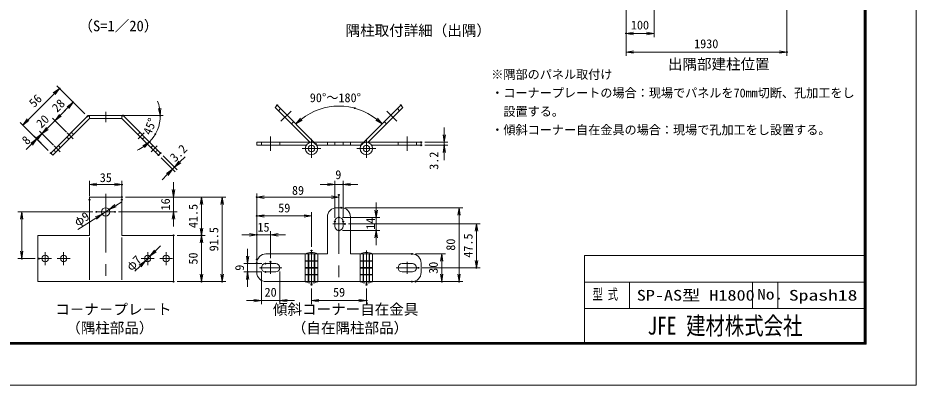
# Model space of a CAD drawing. Units: millimetres, scale not verified, with parts at other scales. Extents: x -4200 to 4200, y -2970 to 2970.
# Drawn here: x -663 to 4200, y -2970 to -985 of the extents above; entities that cross this region are included whole.
import ezdxf
from ezdxf.enums import TextEntityAlignment as Align

# ---------------------------------------------------------------- set-up
doc = ezdxf.new("R2010")
doc.units = ezdxf.units.MM
doc.header["$LTSCALE"] = 10
doc.header["$PDMODE"] = 32
doc.header["$PDSIZE"] = 5
doc.linetypes.add('USER1', pattern=[50.8, 31.75, -6.35, 6.35, -6.35])
doc.linetypes.add('USER2', pattern=[0.375, 0.25, -0.125])
for name, color, linetype, lineweight in [('0-1_D-BMK', 2, 'USER1', 13), ('0-5_D-STR3', 3, 'Continuous', 13), ('0-6_D-STR-DIM', 7, 'Continuous', 13), ('0-7_0', 7, 'Continuous', 18), ('0-9_D-TTL-TXT', 7, 'Continuous', 18), ('0-A_D-STR-TXT', 7, 'Continuous', 13), ('0-B_D-TTL', 7, 'Continuous', 18), ('0-C_WAKU', 7, 'Continuous', 18)]:
    doc.layers.add(name, color=color, linetype=linetype, lineweight=lineweight)
doc.layers.add('0-8_Defpoints', color=253, linetype='Continuous')
doc.styles.add('ＭＳ ゴシック', font='')
doc.styles.get('ＭＳ ゴシック').set_extended_font_data('MS Gothic')

# ---------------------------------------------------------------- blocks, each defined once
blk = doc.blocks.new('_Open')
at = {"layer": '0-7_0'}
blk.add_line((-10, 1.667), (0, 0), dxfattribs=at)
blk.add_lwpolyline([(-10, -1.667), (0, 0), (-10, 0)], dxfattribs=at)

msp = doc.modelspace()

# ---------------------------------------------------------------- linework, layer by layer
at = {"layer": '0-1_D-BMK'}
for p, q in [((-188.42, -1492.85), (-188.42, -1548.85)), ((760.79, -1542.97), (815.65, -1488.11)), ((1388.79, -1542.97), (1333.92, -1488.11)), ((-364.3, -1638.45), (-396.83, -1605.92)), ((-12.53, -1638.45), (20, -1605.92)), ((704.79, -1703.27), (704.79, -1625.68)), ((926.29, -1639.44), (926.29, -1742)), ((1223.29, -1639.44), (1223.29, -1742)), ((1444.79, -1703.27), (1444.79, -1625.68)), ((-435.01, -1709.16), (-467.54, -1676.63)), ((58.18, -1709.16), (90.71, -1676.63)), ((875, -1690.72), (977.57, -1690.72)), ((1172, -1690.72), (1274.57, -1690.72)), ((-188.42, -1935.1), (-188.42, -2428.27)), ((1074.79, -1942.17), (1074.79, -2434.3)), ((-138.42, -2033.43), (-238.42, -2033.43)), ((1042.29, -2098.43), (1107.29, -2098.43)), ((-515.92, -2250.93), (-515.92, -2320.93)), ((-415.92, -2250.93), (-415.92, -2320.93)), ((39.08, -2250.93), (39.08, -2320.93)), ((139.08, -2250.93), (139.08, -2320.93)), ((926.29, -2242.43), (926.29, -2427.31)), ((1223.29, -2242.43), (1223.29, -2427.31)), ((-480.92, -2285.93), (-550.92, -2285.93)), ((-380.92, -2285.93), (-450.92, -2285.93)), ((4.08, -2285.93), (74.08, -2285.93)), ((104.08, -2285.93), (174.08, -2285.93)), ((704.79, -2303.43), (704.79, -2368.43)), ((1444.79, -2303.43), (1444.79, -2368.43)), ((644.79, -2335.93), (764.79, -2335.93)), ((1504.79, -2335.93), (1384.79, -2335.93))]:
    msp.add_line(p, q, dxfattribs=at)
at = {"layer": '0-5_D-STR3'}
for p, q in [((729, -1468.69), (740.32, -1457.37)), ((740.32, -1457.37), (949.97, -1667.03)), ((1409.25, -1457.37), (1199.6, -1667.03)), ((1420.57, -1468.69), (1409.25, -1457.37)), ((729, -1468.69), (918.46, -1658.14)), ((746.68, -1486.36), (757.99, -1475.05)), ((1420.57, -1468.69), (1231.11, -1658.14)), ((1402.89, -1486.36), (1391.58, -1475.05)), ((-282.54, -1512.85), (-485.22, -1715.52)), ((-275.92, -1528.85), (-473.9, -1726.84)), ((-282.54, -1512.85), (-94.29, -1512.85)), ((-275.92, -1512.85), (-275.92, -1528.85)), ((-275.92, -1528.85), (-100.92, -1528.85)), ((-100.92, -1512.85), (-100.92, -1528.85)), ((-100.92, -1528.85), (97.07, -1726.84)), ((-94.29, -1512.85), (108.39, -1715.52)), ((817.39, -1557.07), (828.7, -1545.76)), ((1332.18, -1557.07), (1320.87, -1545.76)), ((629.79, -1673.22), (629.79, -1657.22)), ((629.79, -1657.22), (926.29, -1657.22)), ((629.79, -1673.22), (897.72, -1673.22)), ((654.79, -1673.22), (654.79, -1657.22)), ((754.79, -1673.22), (754.79, -1657.22)), ((1223.29, -1657.22), (926.29, -1657.22)), ((1194.72, -1673.22), (954.85, -1673.22)), ((1012.29, -1657.22), (1012.29, -1673.22)), ((1052.29, -1673.22), (1052.29, -1657.22)), ((1097.29, -1673.22), (1097.29, -1657.22)), ((1137.29, -1657.22), (1137.29, -1673.22)), ((1519.79, -1657.22), (1223.29, -1657.22)), ((1519.79, -1673.22), (1251.85, -1673.22)), ((1394.79, -1673.22), (1394.79, -1657.22)), ((1494.79, -1673.22), (1494.79, -1657.22)), ((1519.79, -1673.22), (1519.79, -1657.22)), ((-473.9, -1726.84), (-485.22, -1715.52)), ((97.07, -1726.84), (108.39, -1715.52)), ((-275.92, -1953.43), (-275.92, -2160.93)), ((-100.92, -1953.43), (-275.92, -1953.43)), ((-100.92, -1953.43), (-100.92, -2160.93)), ((1062.29, -2010.93), (1087.29, -2010.93)), ((1012.29, -2060.93), (1012.29, -2260.93)), ((1052.29, -2085.93), (1052.29, -2110.93)), ((1097.29, -2085.93), (1097.29, -2110.93)), ((1137.29, -2060.93), (1137.29, -2260.93)), ((-275.92, -2160.93), (-555.92, -2160.93)), ((-555.92, -2160.93), (-555.92, -2410.93)), ((-275.92, -2171.73), (-275.92, -2400.92)), ((-100.92, -2160.93), (179.08, -2160.93)), ((-100.92, -2171.73), (-100.92, -2400.92)), ((179.08, -2160.93), (179.08, -2410.93)), ((679.79, -2260.93), (1012.29, -2260.93)), ((892.79, -2260.93), (892.79, -2410.93)), ((908.79, -2260.93), (908.79, -2410.93)), ((911.29, -2260.93), (911.29, -2410.93)), ((941.29, -2260.93), (941.29, -2410.93)), ((943.79, -2260.93), (943.79, -2410.93)), ((959.79, -2260.93), (959.79, -2410.93)), ((1137.29, -2260.93), (1469.79, -2260.93)), ((1189.79, -2260.93), (1189.79, -2410.93)), ((1205.79, -2260.93), (1205.79, -2410.93)), ((1208.29, -2260.93), (1208.29, -2410.93)), ((1238.29, -2260.93), (1238.29, -2410.93)), ((1240.79, -2260.93), (1240.79, -2410.93)), ((1256.79, -2260.93), (1256.79, -2410.93)), ((629.79, -2310.93), (629.79, -2360.93)), ((677.29, -2313.43), (732.29, -2313.43)), ((892.79, -2297.43), (959.79, -2297.43)), ((892.79, -2299.43), (959.79, -2299.43)), ((1256.79, -2297.43), (1189.79, -2297.43)), ((1256.79, -2299.43), (1189.79, -2299.43)), ((1472.29, -2313.43), (1417.29, -2313.43)), ((1519.79, -2310.93), (1519.79, -2360.93)), ((677.29, -2358.43), (732.29, -2358.43)), ((892.79, -2334.43), (959.79, -2334.43)), ((892.79, -2337.43), (959.79, -2337.43)), ((892.79, -2372.43), (959.79, -2372.43)), ((892.79, -2374.43), (959.79, -2374.43)), ((1256.79, -2334.43), (1189.79, -2334.43)), ((1256.79, -2337.43), (1189.79, -2337.43)), ((1256.79, -2372.43), (1189.79, -2372.43)), ((1256.79, -2374.43), (1189.79, -2374.43)), ((1472.29, -2358.43), (1417.29, -2358.43)), ((-100.92, -2410.93), (-555.92, -2410.93)), ((-275.92, -2410.93), (179.08, -2410.93)), ((679.79, -2410.93), (1469.79, -2410.93))]:
    msp.add_line(p, q, dxfattribs=at)
at = {"layer": '0-5_D-STR3', "linetype": 'USER2'}
for p, q in [((-362.54, -1615.47), (-373.85, -1604.15)), ((-14.29, -1615.47), (-2.98, -1604.15)), ((-387.28, -1640.22), (-398.6, -1628.9)), ((10.45, -1640.22), (21.77, -1628.9)), ((-458, -1710.93), (-469.31, -1699.61)), ((-433.25, -1686.18), (-444.56, -1674.86)), ((56.42, -1686.18), (67.73, -1674.86)), ((81.16, -1710.93), (92.48, -1699.61))]:
    msp.add_line(p, q, dxfattribs=at)
at = {"layer": '0-5_D-STR3'}
for centre, radius in [((926.29, -1690.72), 33.5), ((926.29, -1690.72), 17.5), ((1223.29, -1690.72), 33.5), ((1223.29, -1690.72), 17.5), ((-188.42, -2033.43), 22.5), ((-515.92, -2285.93), 17.5), ((-415.92, -2285.93), 17.5), ((39.08, -2285.93), 17.5), ((139.08, -2285.93), 17.5)]:
    msp.add_circle(centre, radius, dxfattribs=at)
for centre, radius, start, end in [((1062.29, -2060.93), 50, 90, 180), ((1087.29, -2060.93), 50, 0, 90), ((1074.79, -2085.93), 22.5, 0, 180), ((1074.79, -2110.93), 22.5, 180, 0), ((679.79, -2310.93), 50, 90, 180), ((926.29, -2332), 78.57, 64.76136, 115.23864), ((1223.29, -2332), 78.57, 64.76136, 115.23864), ((1469.79, -2310.93), 50, 0, 90), ((677.29, -2335.93), 22.5, 90, 270), ((732.29, -2335.93), 22.5, 270, 90), ((1417.29, -2335.93), 22.5, 90, 270), ((1472.29, -2335.93), 22.5, 270, 90), ((679.79, -2360.93), 50, 180, 270), ((1469.79, -2360.93), 50, 270, 0), ((926.29, -2339.87), 78.57, 244.76136, 295.23864), ((1223.29, -2339.87), 78.57, 244.76136, 295.23864)]:
    msp.add_arc(centre, radius, start, end, dxfattribs=at)
at = {"layer": '0-6_D-STR-DIM'}
for p, q in [((2630.36, -894.75), (2630.36, -1189.57)), ((2630.36, -894.75), (2630.36, -1088.71)), ((3500.24, -894.75), (3500.24, -1189.57)), ((2781.11, -927.85), (2781.11, -1088.71)), ((2781.11, -1068.71), (2630.36, -1068.71)), ((2630.36, -1169.57), (3500.24, -1169.57)), ((-301.37, -1503.39), (-453.05, -1351.71)), ((-636.9, -1563.84), (-438.91, -1365.85)), ((-462.55, -1540.2), (-363.56, -1441.2)), ((-301.37, -1503.39), (-377.7, -1427.06)), ((-434.27, -1511.91), (-405.98, -1483.63)), ((-499.36, -1701.38), (-651.04, -1549.7)), ((-462.55, -1540.2), (-533.26, -1610.91)), ((-504.98, -1582.62), (-476.7, -1554.34)), ((-400.37, -1602.39), (-476.7, -1526.06)), ((-400.37, -1602.39), (-476.7, -1526.06)), ((-86.93, -1512.85), (123.25, -1512.85)), ((-471.08, -1673.1), (-547.41, -1596.77)), ((-471.08, -1673.1), (-547.41, -1596.77)), ((1645.23, -1617.22), (1645.23, -1577.22)), ((-561.55, -1639.19), (-589.83, -1667.48)), ((-499.36, -1701.38), (-575.69, -1625.05)), ((-533.26, -1610.91), (-561.55, -1639.19)), ((-589.83, -1667.48), (-618.12, -1695.76)), ((1539.79, -1657.22), (1665.23, -1657.22)), ((1539.79, -1673.22), (1665.23, -1673.22)), ((1645.23, -1657.22), (1645.23, -1673.22)), ((111.22, -1740.98), (187.63, -1817.39)), ((122.53, -1729.67), (198.94, -1806.08)), ((213.08, -1763.65), (241.37, -1735.36)), ((1645.23, -1713.22), (1645.23, -1753.22)), ((173.48, -1803.25), (184.8, -1791.93)), ((145.2, -1831.53), (116.92, -1859.82)), ((-275.92, -1947.78), (-275.92, -1865.75)), ((-275.92, -1885.75), (-100.92, -1885.75)), ((-100.92, -1947.78), (-100.92, -1865.75)), ((179.08, -1913.43), (179.08, -1873.43)), ((1012.29, -1885.07), (972.29, -1885.07)), ((1052.29, -2065.93), (1052.29, -1865.07)), ((1052.29, -1885.07), (1097.29, -1885.07)), ((1097.29, -2065.93), (1097.29, -1865.07)), ((1137.29, -1885.07), (1177.29, -1885.07)), ((629.79, -2290.93), (629.79, -1934.35)), ((-135.55, -2000.09), (-101.72, -1978.75)), ((-80.92, -1953.43), (350.37, -1953.43)), ((-80.92, -1953.43), (199.08, -1953.43)), ((-80.92, -1953.43), (462.64, -1953.43)), ((179.08, -1953.43), (179.08, -2033.43)), ((330.37, -1953.43), (330.37, -2160.93)), ((442.64, -1953.43), (442.64, -2410.93)), ((1074.79, -1954.35), (629.79, -1954.35)), ((1074.79, -1962.17), (1074.79, -1974.35)), ((1276.19, -2023.43), (1276.19, -1983.43)), ((-258.42, -2033.43), (-663.17, -2033.43)), ((-643.17, -2033.43), (-643.17, -2285.93)), ((-207.45, -2045.44), (-169.39, -2021.43)), ((-118.42, -2033.43), (199.08, -2033.43)), ((629.79, -2270.93), (629.79, -2035.65)), ((926.29, -2222.43), (926.29, -2035.65)), ((1107.29, -2010.93), (1745.26, -2010.93)), ((1725.26, -2010.93), (1725.26, -2410.93)), ((-339.3, -2128.62), (-241.28, -2066.78)), ((179.08, -2073.43), (179.08, -2113.43)), ((926.29, -2055.65), (629.79, -2055.65)), ((1094.79, -2063.43), (1296.19, -2063.43)), ((1276.19, -2063.43), (1276.19, -2133.43)), ((629.79, -2290.93), (629.79, -2137.45)), ((704.79, -2283.43), (704.79, -2137.45)), ((1094.79, -2133.43), (1296.19, -2133.43)), ((1127.29, -2098.43), (1839.41, -2098.43)), ((1819.41, -2098.43), (1819.41, -2335.93)), ((199.08, -2160.93), (350.37, -2160.93)), ((199.08, -2160.93), (350.37, -2160.93)), ((330.37, -2160.93), (330.37, -2410.93)), ((589.79, -2157.45), (549.79, -2157.45)), ((704.79, -2157.45), (629.79, -2157.45)), ((744.79, -2157.45), (784.79, -2157.45)), ((1276.19, -2173.43), (1276.19, -2213.43)), ((79.87, -2245.4), (108.23, -2217.2)), ((579.98, -2273.43), (579.98, -2233.43)), ((51.5, -2273.6), (26.67, -2298.27)), ((1489.79, -2260.93), (1651.11, -2260.93)), ((1631.11, -2260.93), (1631.11, -2410.93)), ((-570.92, -2285.93), (-663.17, -2285.93)), ((-1.7, -2326.47), (-30.06, -2354.67)), ((657.29, -2313.43), (559.98, -2313.43)), ((579.98, -2313.43), (579.98, -2358.43)), ((657.29, -2358.43), (559.98, -2358.43)), ((654.79, -2355.93), (654.79, -2533.34)), ((754.79, -2355.93), (754.79, -2533.34)), ((1524.79, -2335.93), (1839.41, -2335.93)), ((199.08, -2410.93), (350.37, -2410.93)), ((199.08, -2410.93), (462.64, -2410.93)), ((579.98, -2398.43), (579.98, -2438.43)), ((1489.79, -2410.93), (1651.11, -2410.93)), ((1509.79, -2410.93), (1745.26, -2410.93)), ((926.29, -2447.31), (926.29, -2533.34)), ((1223.29, -2447.31), (1223.29, -2533.34)), ((614.79, -2513.34), (574.79, -2513.34)), ((654.79, -2513.34), (754.79, -2513.34)), ((794.79, -2513.34), (834.79, -2513.34)), ((926.29, -2513.34), (1223.29, -2513.34))]:
    msp.add_line(p, q, dxfattribs=at)
for centre, radius, start, end in [((-94.29, -1512.85), 201.83, 11.37381, 22.74762), ((1074.79, -1791.84), 330.31, 51.94276, 128.05724), ((-94.29, -1512.85), 201.83, 315, 0), ((-94.29, -1512.85), 201.83, 292.25238, 303.62619)]:
    msp.add_arc(centre, radius, start, end, dxfattribs=at)
at = {"layer": '0-8_Defpoints'}
for p in [(2630.36, -1068.71), (3500.24, -1169.57), (-438.91, -1365.85), (-363.56, -1441.2), (740.32, -1457.37), (1409.25, -1457.37), (1160.27, -1472.79), (-287.23, -1517.53), (-287.23, -1517.53), (-94.29, -1512.85), (107.54, -1512.85), (-561.55, -1639.19), (-533.26, -1610.91), (-386.22, -1616.53), (-386.22, -1616.53), (48.43, -1655.56), (80.5, -1613.76), (-456.93, -1687.24), (-456.93, -1687.24), (949.97, -1667.03), (1199.6, -1667.03), (1519.79, -1657.22), (1519.79, -1673.22), (1645.23, -1673.22), (-485.22, -1715.52), (-485.22, -1715.52), (97.07, -1726.84), (108.39, -1715.52), (184.8, -1791.93), (-100.92, -1885.75), (1097.29, -1885.07), (1074.79, -1942.17), (-275.92, -1967.78), (-100.92, -1953.43), (-100.92, -1953.43), (-100.92, -1967.78), (629.79, -1954.35), (-238.42, -2033.43), (-169.39, -2021.43), (-138.42, -2033.43), (179.08, -2033.43), (1087.29, -2010.93), (-207.45, -2045.44), (629.79, -2055.65), (1052.29, -2085.93), (1074.79, -2063.43), (1097.29, -2085.93), (1074.79, -2133.43), (1107.29, -2098.43), (1276.19, -2133.43), (179.08, -2160.93), (330.37, -2160.93), (629.79, -2157.45), (-643.17, -2285.93), (-550.92, -2285.93), (51.5, -2273.6), (926.29, -2242.43), (1469.79, -2260.93), (26.67, -2298.27), (629.79, -2290.93), (629.79, -2310.93), (654.79, -2335.93), (677.29, -2313.43), (704.79, -2303.43), (754.79, -2335.93), (1504.79, -2335.93), (1819.41, -2335.93), (579.98, -2358.43), (677.29, -2358.43), (179.08, -2410.93), (179.08, -2410.93), (330.37, -2410.93), (442.64, -2410.93), (926.29, -2427.31), (1223.29, -2427.31), (1469.79, -2410.93), (1489.79, -2410.93), (1631.11, -2410.93), (1725.26, -2410.93), (754.79, -2513.34), (1223.29, -2513.34)]:
    msp.add_point(p, dxfattribs=at)
at = {"layer": '0-B_D-TTL'}
for points in [[(-4200.12, -2969.77), (4199.88, -2969.77), (4199.88, 2970.23), (-4200.12, 2970.23)], [(-3930.12, 2750.23), (3929.88, 2750.23), (3929.88, -2749.77), (-3930.12, -2749.77)], [(-3927.62, 2747.73), (3927.38, 2747.73), (3927.38, -2747.27), (-3927.62, -2747.27)], [(-3925.12, 2745.23), (3924.88, 2745.23), (3924.88, -2744.77), (-3925.12, -2744.77)], [(-3922.62, 2742.73), (3922.38, 2742.73), (3922.38, -2742.27), (-3922.62, -2742.27)], [(-3920.12, 2740.23), (3919.88, 2740.23), (3919.88, -2739.77), (-3920.12, -2739.77)]]:
    msp.add_lwpolyline(points, close=True, dxfattribs=at)
at = {"layer": '0-C_WAKU'}
for p, q in [((2405.43, -2269.7), (3919.88, -2269.7)), ((2405.43, -2739.77), (2405.43, -2269.7)), ((2405.43, -2412.95), (3919.88, -2412.95)), ((2647.61, -2556.2), (2647.61, -2412.95)), ((3315.07, -2556.2), (3315.07, -2412.95)), ((3451.15, -2556.2), (3451.15, -2412.95)), ((2405.43, -2556.2), (3919.88, -2556.2))]:
    msp.add_line(p, q, dxfattribs=at)

# ---------------------------------------------------------------- block references
at = {"layer": '0-6_D-STR-DIM', "xscale": 4, "yscale": 4}
for p, rotation in [((2630.36, -1068.71), 180), ((2630.36, -1169.57), 180), ((-438.91, -1365.85), 45), ((-363.56, -1441.2), 45), ((-462.55, -1540.2), 225), ((-462.55, -1540.2), 225), ((107.54, -1512.85), 275.6869), ((-636.9, -1563.84), 225), ((841.22, -1558.28), 221.52862), ((1308.35, -1558.28), 318.47138), ((-533.26, -1610.91), 225), ((-561.55, -1639.19), 45), ((-533.26, -1610.91), 45), ((48.43, -1655.56), 39.3131), ((1645.23, -1657.22), 270), ((1645.23, -1673.22), 90), ((173.48, -1803.25), 45), ((184.8, -1791.93), 225), ((-275.92, -1885.75), 180), ((1097.29, -1885.07), 180), ((179.08, -1953.43), 270), ((330.37, -1953.43), 90), ((442.64, -1953.43), 90), ((629.79, -1954.35), 180), ((-643.17, -2033.43), 90), ((-207.45, -2045.44), 32.24477), ((-169.39, -2021.43), 212.24477), ((179.08, -2033.43), 90), ((1276.19, -2063.43), 270), ((1725.26, -2010.93), 90), ((629.79, -2055.65), 180), ((330.37, -2160.93), 270), ((1276.19, -2133.43), 90), ((1819.41, -2098.43), 90), ((330.37, -2160.93), 90), ((704.79, -2157.45), 180), ((-643.17, -2285.93), 270), ((51.5, -2273.6), 224.8284), ((579.98, -2313.43), 270), ((1631.11, -2260.93), 90), ((26.67, -2298.27), 44.8284), ((1819.41, -2335.93), 270), ((330.37, -2410.93), 270), ((442.64, -2410.93), 270), ((579.98, -2358.43), 90), ((1631.11, -2410.93), 270), ((1725.26, -2410.93), 270), ((754.79, -2513.34), 180), ((926.29, -2513.34), 180)]:
    msp.add_blockref('_Open', p, dxfattribs=dict(at, rotation=rotation))
for p in [(2781.11, -1068.71), (3500.24, -1169.57), (-100.92, -1885.75), (1052.29, -1885.07), (1074.79, -1954.35), (926.29, -2055.65), (629.79, -2157.45), (654.79, -2513.34), (1223.29, -2513.34)]:
    msp.add_blockref('_Open', p, dxfattribs=at)

# ---------------------------------------------------------------- texts
at = {"layer": '0-6_D-STR-DIM', "style": 'ＭＳ ゴシック'}
for s, p in [('100', (2655.82, -1061.72)), ('1930', (2998.38, -1162.82)), ('90°～180°', (917.06, -1454.79)), ('35', (-220.4, -1887)), ('9', (1055.05, -1870.9)), ('89', (820.29, -1955.6)), ('59', (746.04, -2050.8)), ('15', (633.52, -2154.82)), ('20', (672.03, -2506.59)), ('59', (1042.79, -2506.59))]:
    msp.add_text(s, height=48.09, dxfattribs=at).set_placement(p, align=Align.BOTTOM_LEFT)
for s, rotation, p in [('56', 45, (-565.39, -1482.79)), ('28', 45, (-440.72, -1508.82)), ('20', 45, (-525.84, -1593.94)), ('45°', 67.5, (69.38, -1627.51)), ('8', 45, (-603.6, -1684.55)), ('3.2', 45, (198.06, -1777.23)), ('3.2', 90, (1627.17, -1805.99)), ('16', 90, (173.86, -2025.59)), ('φ9', 32.245, (-332.95, -2126.09)), ('41.5', 90, (323.62, -2121.3)), ('14', 90, (1284.69, -2130.22)), ('91.5', 90, (435.89, -2246.93)), ('80', 90, (1718.51, -2243.56)), ('47.5', 90, (1812.66, -2281.3)), ('φ7', 44.828, (-38.61, -2366.25)), ('50', 90, (323.62, -2318.57)), ('9', 90, (575.12, -2351.92)), ('30', 90, (1624.37, -2368.57))]:
    msp.add_text(s, height=48.09, rotation=rotation, dxfattribs=at).set_placement(p, align=Align.BOTTOM_LEFT)
at = {"layer": '0-9_D-TTL-TXT', "style": 'ＭＳ ゴシック'}
for s, p in [('（S=1／20）', (-335.65, -1074.07)), ('隅柱取付詳細（出隅）', (1110.81, -1098.8)), ('出隅部建柱位置', (2856.28, -1280.9)), ('コ－ナ－プレ－ト', (-461.2, -2606.77)), ('傾斜コーナー自在金具', (717.78, -2606.77)), ('（隅柱部品）', (-402.25, -2706.77)), ('（自在隅柱部品）', (819.84, -2706.77))]:
    msp.add_text(s, height=57.7, dxfattribs=at).set_placement(p, align=Align.BOTTOM_LEFT)
at = {"layer": '0-A_D-STR-TXT', "style": 'ＭＳ ゴシック'}
for s, p in [('※隅部のパネル取付け', (1899.88, -1329.03)), ('・コーナープレートの場合：現場でパネルを70mm切断、孔加工をし', (1899.88, -1429.03)), ('\u3000設置する。', (1899.88, -1529.03)), ('・傾斜コーナー自在金具の場合：現場で孔加工をし設置する。', (1899.88, -1629.03))]:
    msp.add_text(s, height=48.09, dxfattribs=at).set_placement(p, align=Align.BOTTOM_LEFT)
at = {"layer": '0-C_WAKU', "style": 'ＭＳ ゴシック'}
for s, height, width, p in [('型 式', 57.73, 0.7, (2448.18, -2524.79)), ('SP-AS型 H1800', 57.73, 1.25, (2687.58, -2530.77)), ('No.', 57.7, 1.2, (3339.42, -2524.79)), ('Spash18', 57.73, 1.35, (3511.29, -2530.77)), ('JFE 建材株式会社', 96.21, 0.8, (2745.27, -2726.04))]:
    msp.add_text(s, height=height, dxfattribs=dict(at, width=width)).set_placement(p, align=Align.BOTTOM_LEFT)

doc.saveas('drawing.dxf')
